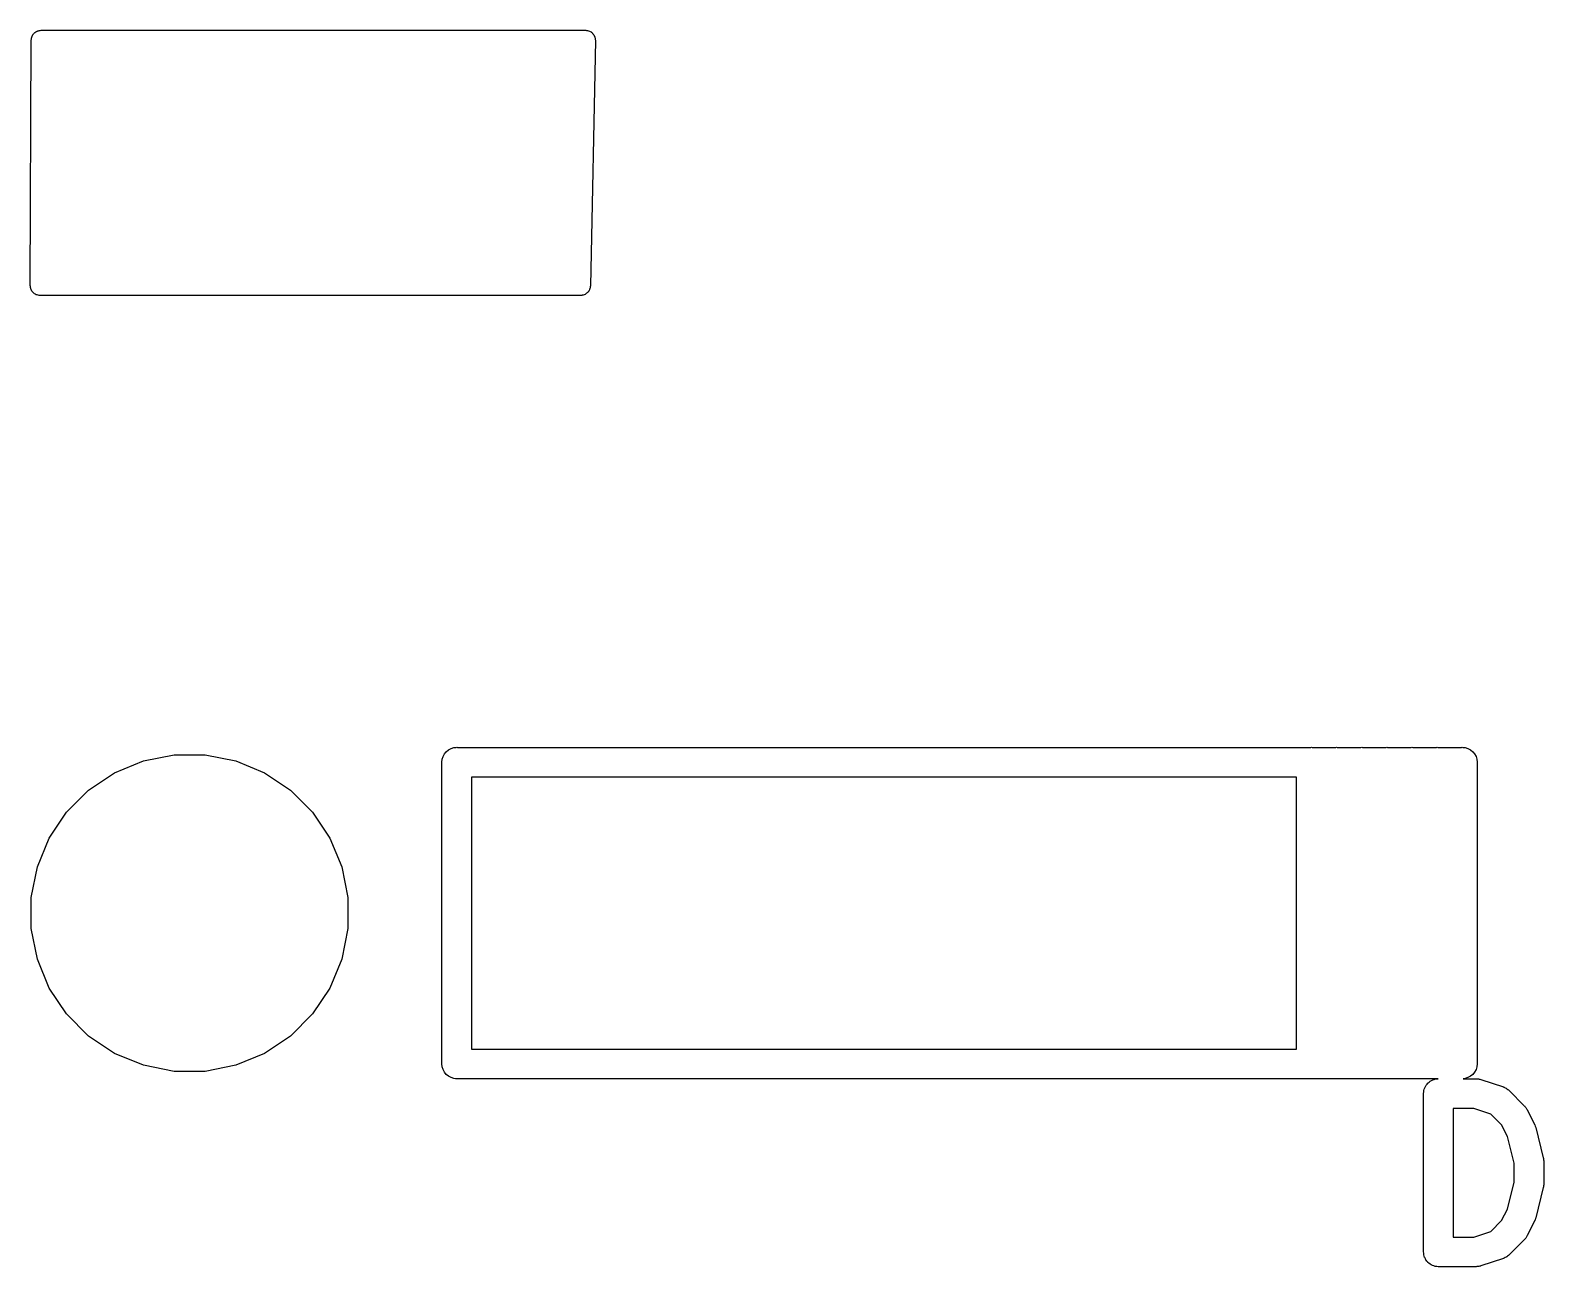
# Model space of a CAD drawing. Extents: x -13 to 127, y -89 to 15.
# Drawn here: x -4.71 to 2.94, y -47.69 to -41.44 of the extents above; entities that cross this region are included whole.
import ezdxf

# ---------------------------------------------------------------- set-up
doc = ezdxf.new("R2010")
doc.units = 0
doc.layers.add('BLACK', color=7, linetype='CONTINUOUS')

msp = doc.modelspace()

# ---------------------------------------------------------------- linework, layer by layer
at = {"layer": 'BLACK', "linetype": 'CONTINUOUS'}
for p, q in [((-4.67315, -41.446), (-4.66905, -41.4438)), ((-4.66905, -41.4438), (-4.66879, -41.4437)), ((-4.66879, -41.4437), (-4.66854, -41.4436)), ((-4.66854, -41.4436), (-4.66418, -41.4423)), ((-4.66418, -41.4423), (-4.65971, -41.441)), ((-4.65971, -41.441), (-4.65943, -41.4409)), ((-4.65943, -41.4409), (-4.65917, -41.4408)), ((-4.65917, -41.4408), (-4.65463, -41.4405)), ((-4.65463, -41.4405), (-4.65, -41.44)), ((-4.65, -41.44), (-1.9, -41.44)), ((-1.9, -41.44), (-1.8993, -41.44)), ((-1.8993, -41.44), (-1.89898, -41.44)), ((-1.89898, -41.44), (-1.89864, -41.44)), ((-1.89864, -41.44), (-1.8941, -41.4406)), ((-1.8941, -41.4406), (-1.8896, -41.4411)), ((-1.8896, -41.4411), (-1.88929, -41.4412)), ((-1.88929, -41.4412), (-1.88896, -41.4412)), ((-1.88896, -41.4412), (-1.88466, -41.4427)), ((-1.88466, -41.4427), (-1.8803, -41.444)), ((-1.8803, -41.444), (-1.88001, -41.4442)), ((-1.88001, -41.4442), (-1.8797, -41.4443)), ((-1.8797, -41.4443), (-1.87574, -41.4465)), ((-4.705, -42.7298), (-4.7, -41.4898)), ((-4.7, -41.4896), (-4.69999, -41.4891)), ((-4.7, -41.4897), (-4.7, -41.4896)), ((-4.7, -41.4898), (-4.7, -41.4897)), ((-4.7, -41.4897), (-4.7, -41.4897)), ((-4.69999, -41.4891), (-4.69946, -41.4845)), ((-4.69946, -41.4845), (-4.69898, -41.4799)), ((-4.69898, -41.4799), (-4.6989, -41.4797)), ((-4.6989, -41.4797), (-4.69886, -41.4794)), ((-4.69886, -41.4794), (-4.69746, -41.475)), ((-4.69746, -41.475), (-4.69609, -41.4706)), ((-4.69609, -41.4706), (-4.69596, -41.4704)), ((-4.69596, -41.4704), (-4.69588, -41.4701)), ((-4.69588, -41.4701), (-4.69365, -41.4661)), ((-4.69365, -41.4661), (-4.69145, -41.462)), ((-4.69145, -41.462), (-4.69128, -41.4618)), ((-4.69128, -41.4618), (-4.69114, -41.4616)), ((-4.69114, -41.4616), (-4.68817, -41.4581)), ((-4.68817, -41.4581), (-4.68523, -41.4545)), ((-4.68523, -41.4545), (-4.68502, -41.4543)), ((-4.68502, -41.4543), (-4.68484, -41.4541)), ((-4.68484, -41.4541), (-4.68126, -41.4513)), ((-4.68126, -41.4513), (-4.67767, -41.4484)), ((-4.67767, -41.4484), (-4.67742, -41.4482)), ((-4.67742, -41.4482), (-4.67721, -41.4481)), ((-4.67721, -41.4481), (-4.67315, -41.446)), ((-1.87574, -41.4465), (-1.87175, -41.4487)), ((-1.85001, -41.491), (-1.87501, -42.731)), ((-1.87175, -41.4487), (-1.8715, -41.449)), ((-1.8715, -41.449), (-1.87121, -41.4491)), ((-1.87121, -41.4491), (-1.86773, -41.4521)), ((-1.86773, -41.4521), (-1.86428, -41.455)), ((-1.86428, -41.455), (-1.86407, -41.4553)), ((-1.86407, -41.4553), (-1.86382, -41.4555)), ((-1.86382, -41.4555), (-1.861, -41.4591)), ((-1.861, -41.4591), (-1.85816, -41.4626)), ((-1.85816, -41.4626), (-1.85801, -41.4629)), ((-1.85801, -41.4629), (-1.8578, -41.4632)), ((-1.8578, -41.4632), (-1.85574, -41.4673)), ((-1.85574, -41.4673), (-1.85364, -41.4713)), ((-1.85364, -41.4713), (-1.85355, -41.4716)), ((-1.85355, -41.4716), (-1.8534, -41.4719)), ((-1.8534, -41.4719), (-1.85216, -41.4763)), ((-1.85216, -41.4763), (-1.85089, -41.4806)), ((-1.85089, -41.4806), (-1.85086, -41.481)), ((-1.85086, -41.481), (-1.85077, -41.4813)), ((-1.85077, -41.4813), (-1.85041, -41.4858)), ((-1.85041, -41.4858), (-1.85, -41.4903)), ((-1.85, -41.4903), (-1.85004, -41.4907)), ((-1.85004, -41.4907), (-1.85001, -41.491)), ((-4.70453, -42.7348), (-4.705, -42.7298)), ((-4.70411, -42.7394), (-4.70453, -42.7348)), ((-4.70409, -42.7394), (-4.70411, -42.7394)), ((-4.70409, -42.7395), (-4.70409, -42.7394)), ((-4.70269, -42.7442), (-4.70409, -42.7395)), ((-4.70136, -42.7487), (-4.70269, -42.7442)), ((-1.87631, -42.7414), (-1.87767, -42.7454)), ((-1.87622, -42.7407), (-1.87631, -42.7414)), ((-1.87602, -42.7401), (-1.87622, -42.7407)), ((-1.87558, -42.7359), (-1.87602, -42.7401)), ((-1.87503, -42.7317), (-1.87558, -42.7359)), ((-1.87501, -42.731), (-1.87503, -42.7317)), ((-4.70132, -42.7488), (-4.70136, -42.7487)), ((-4.7013, -42.7489), (-4.70132, -42.7488)), ((-4.69907, -42.7531), (-4.7013, -42.7489)), ((-4.69684, -42.7574), (-4.69907, -42.7531)), ((-4.69679, -42.7574), (-4.69684, -42.7574)), ((-4.69676, -42.7575), (-4.69679, -42.7574)), ((-4.69361, -42.7614), (-4.69676, -42.7575)), ((-4.69072, -42.765), (-4.69361, -42.7614)), ((-4.69067, -42.765), (-4.69072, -42.765)), ((-4.69062, -42.7651), (-4.69067, -42.765)), ((-4.68677, -42.7683), (-4.69062, -42.7651)), ((-4.68325, -42.7713), (-4.68677, -42.7683)), ((-4.68318, -42.7713), (-4.68325, -42.7713)), ((-4.68313, -42.7713), (-4.68318, -42.7713)), ((-4.67894, -42.7736), (-4.68313, -42.7713)), ((-4.6747, -42.776), (-4.67894, -42.7736)), ((-4.67462, -42.776), (-4.6747, -42.776)), ((-4.67456, -42.776), (-4.67462, -42.776)), ((-4.67003, -42.7774), (-4.67456, -42.776)), ((-4.6654, -42.7789), (-4.67003, -42.7774)), ((-4.66532, -42.7789), (-4.6654, -42.7789)), ((-4.66525, -42.7789), (-4.66532, -42.7789)), ((-4.66036, -42.7795), (-4.66525, -42.7789)), ((-4.6557, -42.78), (-4.66036, -42.7795)), ((-4.65556, -42.78), (-4.6557, -42.78)), ((-4.65555, -42.78), (-4.65556, -42.78)), ((-4.65554, -42.78), (-4.65555, -42.78)), ((-4.655, -42.78), (-4.65554, -42.78)), ((-1.925, -42.78), (-4.655, -42.78)), ((-1.92081, -42.7796), (-1.925, -42.78)), ((-1.91662, -42.7793), (-1.92081, -42.7796)), ((-1.91597, -42.7791), (-1.91662, -42.7793)), ((-1.91529, -42.779), (-1.91597, -42.7791)), ((-1.91125, -42.7778), (-1.91529, -42.779)), ((-1.90721, -42.7767), (-1.91125, -42.7778)), ((-1.9066, -42.7764), (-1.90721, -42.7767)), ((-1.90595, -42.7762), (-1.9066, -42.7764)), ((-1.90222, -42.7742), (-1.90595, -42.7762)), ((-1.89847, -42.7724), (-1.90222, -42.7742)), ((-1.89793, -42.772), (-1.89847, -42.7724)), ((-1.89733, -42.7716), (-1.89793, -42.772)), ((-1.89406, -42.769), (-1.89733, -42.7716)), ((-1.89074, -42.7664), (-1.89406, -42.769)), ((-1.8903, -42.7659), (-1.89074, -42.7664)), ((-1.88977, -42.7655), (-1.8903, -42.7659)), ((-1.88708, -42.7622), (-1.88977, -42.7655)), ((-1.88432, -42.7591), (-1.88708, -42.7622)), ((-1.88398, -42.7585), (-1.88432, -42.7591)), ((-1.88355, -42.758), (-1.88398, -42.7585)), ((-1.88155, -42.7543), (-1.88355, -42.758)), ((-1.87945, -42.7506), (-1.88155, -42.7543)), ((-1.87923, -42.75), (-1.87945, -42.7506)), ((-1.87891, -42.7494), (-1.87923, -42.75)), ((-1.87767, -42.7454), (-1.87891, -42.7494)), ((-4.13335, -45.1307), (-3.97879, -45.1)), ((-3.97879, -45.1), (-3.82121, -45.1)), ((-3.82121, -45.1), (-3.66665, -45.1307)), ((-2.62391, -45.1233), (-2.61963, -45.1092)), ((-2.61963, -45.1092), (-2.61266, -45.0961)), ((-2.61266, -45.0961), (-2.60329, -45.0847)), ((-2.60329, -45.0847), (-2.59187, -45.0753)), ((-2.59187, -45.0753), (-2.57884, -45.0684)), ((-2.57884, -45.0684), (-2.5647, -45.0641)), ((-2.5647, -45.0641), (-2.55367, -45.063)), ((-2.55367, -45.063), (-2.55, -45.0626)), ((-2.55, -45.0626), (-2.54632, -45.063)), ((-2.54632, -45.063), (1.76432, -45.063)), ((1.76432, -45.063), (1.768, -45.0626)), ((1.768, -45.0626), (1.77167, -45.063)), ((1.77167, -45.063), (1.89132, -45.063)), ((1.89132, -45.063), (1.895, -45.0626)), ((1.895, -45.0626), (1.89867, -45.063)), ((1.89867, -45.063), (2.01832, -45.063)), ((2.01832, -45.063), (2.022, -45.0626)), ((2.022, -45.0626), (2.02568, -45.063)), ((2.02568, -45.063), (2.14532, -45.063)), ((2.14532, -45.063), (2.149, -45.0626)), ((2.149, -45.0626), (2.15267, -45.063)), ((2.15267, -45.063), (2.27232, -45.063)), ((2.27232, -45.063), (2.276, -45.0626)), ((2.276, -45.0626), (2.27968, -45.063)), ((2.27968, -45.063), (2.39932, -45.063)), ((2.39932, -45.063), (2.403, -45.0626)), ((2.403, -45.0626), (2.40667, -45.063)), ((2.40667, -45.063), (2.52632, -45.063)), ((2.52632, -45.063), (2.53, -45.0626)), ((2.53, -45.0626), (2.53367, -45.063)), ((2.53367, -45.063), (2.5447, -45.0641)), ((2.5447, -45.0641), (2.55884, -45.0684)), ((2.55884, -45.0684), (2.57187, -45.0753)), ((2.57187, -45.0753), (2.58329, -45.0847)), ((2.58329, -45.0847), (2.59266, -45.0961)), ((2.59266, -45.0961), (2.59963, -45.1092)), ((2.59963, -45.1092), (2.60391, -45.1233)), ((-4.40997, -45.2786), (-4.27894, -45.191)), ((-4.27894, -45.191), (-4.13335, -45.1307)), ((-3.66665, -45.1307), (-3.52106, -45.191)), ((-3.52106, -45.191), (-3.39003, -45.2786)), ((-2.62536, -45.138), (-2.62391, -45.1233)), ((-2.625, -45.1417), (-2.62536, -45.138)), ((-2.625, -46.6583), (-2.625, -45.1417)), ((2.60391, -45.1233), (2.60536, -45.138)), ((2.60536, -45.138), (2.605, -45.1417)), ((2.605, -45.1417), (2.605, -46.6583)), ((-2.475, -45.213), (-2.475, -46.587)), ((1.693, -45.213), (-2.475, -45.213)), ((1.693, -46.587), (1.693, -45.213)), ((-4.5214, -45.39), (-4.40997, -45.2786)), ((-3.39003, -45.2786), (-3.2786, -45.39)), ((-4.60895, -45.5211), (-4.5214, -45.39)), ((-3.2786, -45.39), (-3.19105, -45.5211)), ((-4.66926, -45.6666), (-4.60895, -45.5211)), ((-3.19105, -45.5211), (-3.13074, -45.6666)), ((-4.7, -45.8212), (-4.66926, -45.6666)), ((-3.13074, -45.6666), (-3.1, -45.8212)), ((-4.7, -45.9788), (-4.7, -45.8212)), ((-3.1, -45.8212), (-3.1, -45.9788)), ((-4.66926, -46.1334), (-4.7, -45.9788)), ((-3.1, -45.9788), (-3.13074, -46.1334)), ((-4.60895, -46.2789), (-4.66926, -46.1334)), ((-3.13074, -46.1334), (-3.19105, -46.2789)), ((-4.5214, -46.41), (-4.60895, -46.2789)), ((-3.19105, -46.2789), (-3.2786, -46.41)), ((-4.40997, -46.5214), (-4.5214, -46.41)), ((-3.2786, -46.41), (-3.39003, -46.5214)), ((-4.27894, -46.609), (-4.40997, -46.5214)), ((-3.39003, -46.5214), (-3.52106, -46.609)), ((-4.13335, -46.6693), (-4.27894, -46.609)), ((-3.52106, -46.609), (-3.66665, -46.6693)), ((-2.475, -46.587), (1.693, -46.587)), ((-3.97879, -46.7), (-4.13335, -46.6693)), ((-3.82121, -46.7), (-3.97879, -46.7)), ((-3.66665, -46.6693), (-3.82121, -46.7)), ((-2.62536, -46.662), (-2.625, -46.6583)), ((-2.62391, -46.6767), (-2.62536, -46.662)), ((-2.61963, -46.6908), (-2.62391, -46.6767)), ((-2.61266, -46.7039), (-2.61963, -46.6908)), ((-2.60329, -46.7153), (-2.61266, -46.7039)), ((-2.59187, -46.7247), (-2.60329, -46.7153)), ((2.58329, -46.7153), (2.57187, -46.7247)), ((2.59266, -46.7039), (2.58329, -46.7153)), ((2.59963, -46.6908), (2.59266, -46.7039)), ((2.60391, -46.6767), (2.59963, -46.6908)), ((2.60536, -46.662), (2.60391, -46.6767)), ((2.605, -46.6583), (2.60536, -46.662)), ((-2.57884, -46.7316), (-2.59187, -46.7247)), ((-2.5647, -46.7359), (-2.57884, -46.7316)), ((-2.55588, -46.7368), (-2.5647, -46.7359)), ((-2.55463, -46.7369), (-2.55588, -46.7368)), ((-2.55367, -46.737), (-2.55463, -46.7369)), ((-2.55, -46.7374), (-2.55367, -46.737)), ((-2.54632, -46.737), (-2.55, -46.7374)), ((1.76432, -46.737), (-2.54632, -46.737)), ((1.768, -46.7374), (1.76432, -46.737)), ((1.77167, -46.737), (1.768, -46.7374)), ((1.89132, -46.737), (1.77167, -46.737)), ((1.895, -46.7374), (1.89132, -46.737)), ((1.89867, -46.737), (1.895, -46.7374)), ((2.01832, -46.737), (1.89867, -46.737)), ((2.022, -46.7374), (2.01832, -46.737)), ((2.02568, -46.737), (2.022, -46.7374)), ((2.14532, -46.737), (2.02568, -46.737)), ((2.149, -46.7374), (2.14532, -46.737)), ((2.15267, -46.737), (2.149, -46.7374)), ((2.27232, -46.737), (2.15267, -46.737)), ((2.276, -46.7374), (2.27232, -46.737)), ((2.27968, -46.737), (2.276, -46.7374)), ((2.39932, -46.737), (2.27968, -46.737)), ((2.33532, -46.8038), (2.33605, -46.7968)), ((2.33605, -46.7968), (2.33613, -46.7966)), ((2.33613, -46.7966), (2.33616, -46.7963)), ((2.33616, -46.7963), (2.33829, -46.7896)), ((2.33829, -46.7896), (2.34038, -46.7828)), ((2.34038, -46.7828), (2.34051, -46.7826)), ((2.34051, -46.7826), (2.34059, -46.7824)), ((2.34059, -46.7824), (2.344, -46.7762)), ((2.344, -46.7762), (2.34734, -46.77)), ((2.34734, -46.77), (2.34751, -46.7698)), ((2.34751, -46.7698), (2.34764, -46.7695)), ((2.34764, -46.7695), (2.35219, -46.7641)), ((2.35219, -46.7641), (2.35668, -46.7587)), ((2.35668, -46.7587), (2.35688, -46.7585)), ((2.35688, -46.7585), (2.35705, -46.7583)), ((2.35705, -46.7583), (2.36251, -46.7539)), ((2.36251, -46.7539), (2.36802, -46.7494)), ((2.36802, -46.7494), (2.36825, -46.7493)), ((2.36825, -46.7493), (2.36846, -46.7491)), ((2.36846, -46.7491), (2.3747, -46.7459)), ((2.3747, -46.7459), (2.38094, -46.7426)), ((2.38094, -46.7426), (2.38119, -46.7425)), ((2.38119, -46.7425), (2.38143, -46.7424)), ((2.38143, -46.7424), (2.38821, -46.7404)), ((2.38821, -46.7404), (2.39495, -46.7383)), ((2.39495, -46.7383), (2.39522, -46.7383)), ((2.39522, -46.7383), (2.39547, -46.7382)), ((2.39547, -46.7382), (2.40249, -46.7376)), ((2.403, -46.7374), (2.39932, -46.737)), ((2.40249, -46.7376), (2.40854, -46.737)), ((2.40667, -46.737), (2.403, -46.7374)), ((2.40854, -46.737), (2.40667, -46.737)), ((2.53588, -46.7368), (2.53465, -46.7369)), ((2.53465, -46.7369), (2.6, -46.7369)), ((2.5447, -46.7359), (2.53588, -46.7368)), ((2.55884, -46.7316), (2.5447, -46.7359)), ((2.57187, -46.7247), (2.55884, -46.7316)), ((2.6, -46.7369), (2.60105, -46.7369)), ((2.60105, -46.7369), (2.60524, -46.7374)), ((2.60524, -46.7374), (2.60945, -46.7375)), ((2.60945, -46.7375), (2.61249, -46.7382)), ((2.61249, -46.7382), (2.61559, -46.7385)), ((2.61559, -46.7385), (2.61961, -46.7398)), ((2.61961, -46.7398), (2.62372, -46.7408)), ((2.62372, -46.7408), (2.738, -46.7788)), ((2.738, -46.7788), (2.73899, -46.7792)), ((2.73899, -46.7792), (2.74099, -46.7801)), ((2.74099, -46.7801), (2.74311, -46.7808)), ((2.74311, -46.7808), (2.74764, -46.7832)), ((2.74764, -46.7832), (2.75228, -46.7853)), ((2.75228, -46.7853), (2.75405, -46.7866)), ((2.75405, -46.7866), (2.75601, -46.7877)), ((2.75601, -46.7877), (2.75998, -46.7909)), ((2.75998, -46.7909), (2.76411, -46.7939)), ((2.76411, -46.7939), (2.76561, -46.7956)), ((2.76561, -46.7956), (2.76732, -46.797)), ((2.76732, -46.797), (2.84351, -46.8732)), ((2.33452, -46.8119), (2.33453, -46.8114)), ((2.33453, -46.8114), (2.33452, -46.8114)), ((2.33452, -46.8114), (2.33453, -46.8114)), ((2.33452, -47.6119), (2.33452, -46.8119)), ((2.33453, -46.8109), (2.33532, -46.8038)), ((2.33453, -46.8114), (2.33453, -46.8109)), ((2.84351, -46.8732), (2.84424, -46.8739)), ((2.84424, -46.8739), (2.84687, -46.8772)), ((2.48452, -46.8869), (2.48452, -47.5369)), ((2.58783, -46.8869), (2.48452, -46.8869)), ((2.67377, -46.9156), (2.58783, -46.8869)), ((2.72884, -46.9706), (2.67377, -46.9156)), ((2.84687, -46.8772), (2.84977, -46.8803)), ((2.84977, -46.8803), (2.85143, -46.8829)), ((2.85143, -46.8829), (2.85338, -46.8853)), ((2.85338, -46.8853), (2.85531, -46.8891)), ((2.85531, -46.8891), (2.85756, -46.8926)), ((2.85756, -46.8926), (2.89565, -46.9688)), ((2.75781, -47.0286), (2.72884, -46.9706)), ((2.89565, -46.9688), (2.89611, -46.9698)), ((2.89611, -46.9698), (2.89623, -46.9701)), ((2.89623, -46.9701), (2.89641, -46.9704)), ((2.89641, -46.9704), (2.89878, -46.977)), ((2.89878, -46.977), (2.90116, -46.9835)), ((2.90116, -46.9835), (2.90121, -46.9839)), ((2.90121, -46.9839), (2.90133, -46.9842)), ((2.90133, -46.9842), (2.93943, -47.1366)), ((2.79167, -47.164), (2.75781, -47.0286)), ((2.79167, -47.2598), (2.79167, -47.164)), ((2.93943, -47.1366), (2.93967, -47.1376)), ((2.93967, -47.1376), (2.93985, -47.1389)), ((2.93985, -47.1389), (2.94024, -47.1402)), ((2.94024, -47.1402), (2.94082, -47.1462)), ((2.94082, -47.1462), (2.94162, -47.1521)), ((2.94162, -47.1521), (2.94154, -47.1534)), ((2.94154, -47.1534), (2.94167, -47.1548)), ((2.94167, -47.1548), (2.94167, -47.269)), ((2.75781, -47.3953), (2.79167, -47.2598)), ((2.93943, -47.2872), (2.90133, -47.4396)), ((2.93962, -47.2859), (2.93943, -47.2872)), ((2.94003, -47.2846), (2.93962, -47.2859)), ((2.94069, -47.2787), (2.94003, -47.2846)), ((2.94157, -47.2728), (2.94069, -47.2787)), ((2.94166, -47.2701), (2.94151, -47.2714)), ((2.94151, -47.2714), (2.94157, -47.2728)), ((2.94167, -47.269), (2.94166, -47.2701)), ((2.72884, -47.4532), (2.75781, -47.3953)), ((2.67377, -47.5083), (2.72884, -47.4532)), ((2.89565, -47.455), (2.85756, -47.5312)), ((2.89578, -47.4546), (2.89565, -47.455)), ((2.89596, -47.4543), (2.89578, -47.4546)), ((2.89839, -47.4478), (2.89596, -47.4543)), ((2.90089, -47.4413), (2.89839, -47.4478)), ((2.90095, -47.441), (2.90089, -47.4413)), ((2.90107, -47.4406), (2.90095, -47.441)), ((2.90133, -47.4396), (2.90107, -47.4406)), ((2.48452, -47.5369), (2.58783, -47.5369)), ((2.58783, -47.5369), (2.67377, -47.5083)), ((2.84351, -47.5507), (2.76732, -47.6268)), ((2.84618, -47.5474), (2.84351, -47.5507)), ((2.84912, -47.5444), (2.84618, -47.5474)), ((2.85082, -47.5418), (2.84912, -47.5444)), ((2.8528, -47.5393), (2.85082, -47.5418)), ((2.85479, -47.5356), (2.8528, -47.5393)), ((2.85708, -47.5321), (2.85479, -47.5356)), ((2.85756, -47.5312), (2.85708, -47.5321)), ((2.33521, -47.6189), (2.33452, -47.6119)), ((2.33585, -47.626), (2.33521, -47.6189)), ((2.33593, -47.6262), (2.33585, -47.626)), ((2.33595, -47.6265), (2.33593, -47.6262)), ((2.33799, -47.6332), (2.33595, -47.6265)), ((2.33998, -47.64), (2.33799, -47.6332)), ((2.75318, -47.6377), (2.75137, -47.639)), ((2.75513, -47.6367), (2.75318, -47.6377)), ((2.75913, -47.6335), (2.75513, -47.6367)), ((2.76333, -47.6306), (2.75913, -47.6335)), ((2.76485, -47.629), (2.76333, -47.6306)), ((2.76657, -47.6276), (2.76485, -47.629)), ((2.76732, -47.6268), (2.76657, -47.6276)), ((2.34011, -47.6402), (2.33998, -47.64)), ((2.34018, -47.6405), (2.34011, -47.6402)), ((2.3435, -47.6467), (2.34018, -47.6405)), ((2.34677, -47.653), (2.3435, -47.6467)), ((2.34693, -47.6532), (2.34677, -47.653)), ((2.34705, -47.6534), (2.34693, -47.6532)), ((2.35155, -47.6589), (2.34705, -47.6534)), ((2.35594, -47.6644), (2.35155, -47.6589)), ((2.35614, -47.6645), (2.35594, -47.6644)), ((2.3563, -47.6648), (2.35614, -47.6645)), ((2.36173, -47.6692), (2.3563, -47.6648)), ((2.36715, -47.6738), (2.36173, -47.6692)), ((2.36738, -47.6739), (2.36715, -47.6738)), ((2.36758, -47.6741), (2.36738, -47.6739)), ((2.37377, -47.6774), (2.36758, -47.6741)), ((2.37998, -47.6808), (2.37377, -47.6774)), ((2.38023, -47.6809), (2.37998, -47.6808)), ((2.38046, -47.681), (2.38023, -47.6809)), ((2.38724, -47.6831), (2.38046, -47.681)), ((2.39393, -47.6853), (2.38724, -47.6831)), ((2.39419, -47.6853), (2.39393, -47.6853)), ((2.39444, -47.6854), (2.39419, -47.6853)), ((2.40143, -47.6861), (2.39444, -47.6854)), ((2.40848, -47.6869), (2.40143, -47.6861)), ((2.40898, -47.6869), (2.40848, -47.6869)), ((2.409, -47.6869), (2.40898, -47.6869)), ((2.40901, -47.6869), (2.409, -47.6869)), ((2.40952, -47.6869), (2.40901, -47.6869)), ((2.6, -47.6869), (2.40952, -47.6869)), ((2.6042, -47.6865), (2.6, -47.6869)), ((2.60841, -47.6864), (2.6042, -47.6865)), ((2.61145, -47.6858), (2.60841, -47.6864)), ((2.61457, -47.6855), (2.61145, -47.6858)), ((2.6186, -47.6843), (2.61457, -47.6855)), ((2.62272, -47.6834), (2.6186, -47.6843)), ((2.62372, -47.6831), (2.62272, -47.6834)), ((2.738, -47.645), (2.62372, -47.6831)), ((2.74001, -47.6441), (2.738, -47.645)), ((2.74214, -47.6434), (2.74001, -47.6441)), ((2.74668, -47.6411), (2.74214, -47.6434)), ((2.75137, -47.639), (2.74668, -47.6411))]:
    msp.add_line(p, q, dxfattribs=at)

doc.saveas('drawing.dxf')
